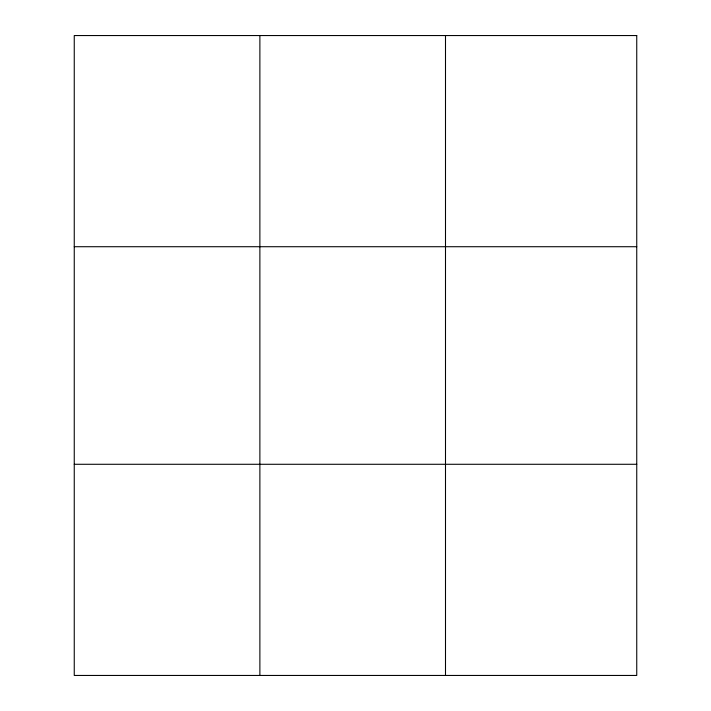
<?xml version="1.0" encoding="UTF-8"?>
<svg xmlns="http://www.w3.org/2000/svg" width="711" height="711" viewBox="0 0 711 711"><rect width="100%" height="100%" fill="white"/><g stroke="black" fill="none" stroke-linecap="round" stroke-linejoin="round"><path stroke-width="1.07" d="M259.879 35.55L259.879 675.45M445.495 35.55L445.495 675.45M74.255 246.717L636.745 246.717M74.255 464.283L636.745 464.283M636.745 35.55L636.745 675.45L74.255 675.45L74.255 35.55L636.745 35.55"/></g></svg>
